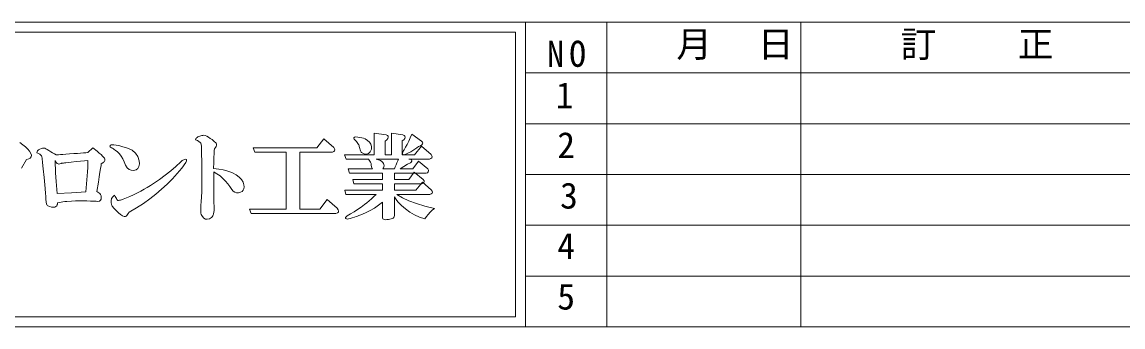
# Model space of a CAD drawing. Units: millimetres at full size, sheet at 1:20; details may follow other scales. Extents: x -16960 to 7878, y 6325 to 11789.
# Drawn here: x -16062 to -14438, y 6325 to 6775 of the extents above; entities that cross this region are included whole.
import ezdxf
from ezdxf.enums import TextEntityAlignment as Align

# ---------------------------------------------------------------- set-up
doc = ezdxf.new("R2010")
doc.units = ezdxf.units.MM
doc.header["$LTSCALE"] = 20
doc.layers.add('F-E', color=5, linetype='Continuous', lineweight=9)
doc.styles.add('ＭＳ ゴシック', font='')
doc.styles.get('ＭＳ ゴシック').set_extended_font_data('MS Gothic')

msp = doc.modelspace()

# ---------------------------------------------------------------- linework, layer by layer
at = {"layer": 'F-E'}
for p, q in [((-16960.49, 6775.46), (-15319.27, 6775.46)), ((-16960.49, 6775.46), (-14049.49, 6775.46)), ((-15319.27, 6775.46), (-15319.27, 6325.46)), ((-15199.27, 6775.46), (-15199.27, 6325.46)), ((-14913.39, 6775.46), (-14913.39, 6325.46)), ((-14049.49, 6700.46), (-15319.27, 6700.46)), ((-14049.49, 6625.46), (-15319.27, 6625.46)), ((-14049.49, 6550.46), (-15319.27, 6550.46)), ((-14049.49, 6475.46), (-15319.27, 6475.46)), ((-14049.49, 6400.46), (-15319.27, 6400.46)), ((-15319.27, 6325.46), (-16960.49, 6325.46)), ((-9120.49, 6325.46), (-16960.49, 6325.46))]:
    msp.add_line(p, q, dxfattribs=at)
at = {"layer": 'F-E', "color": 4, "lineweight": 5}
for p, q in [((-16945.49, 6760.46), (-15334.27, 6760.46)), ((-15334.27, 6760.46), (-15334.27, 6340.46)), ((-15334.27, 6340.46), (-16945.49, 6340.46))]:
    msp.add_line(p, q, dxfattribs=at)
at = {"layer": 'F-E'}
for points in [[(-15799.15, 6597.78), (-15800.88, 6599.11), (-15803.23, 6600.47), (-15806.2, 6601.85), (-15805.65, 6602.87), (-15804.99, 6603.78), (-15804.24, 6604.57), (-15803.39, 6605.24), (-15802.45, 6605.8), (-15800.87, 6606.45), (-15799.38, 6607), (-15797.96, 6607.47), (-15796.62, 6607.84), (-15795.37, 6608.13), (-15793.65, 6608.35), (-15791.67, 6608.03), (-15789.41, 6607.14), (-15786.89, 6605.7), (-15784.09, 6603.71), (-15781.54, 6601.95), (-15779.41, 6600.34), (-15777.72, 6598.9), (-15776.45, 6597.62), (-15775.6, 6596.49), (-15775.12, 6595.07), (-15775.13, 6593.56), (-15775.64, 6591.96), (-15776.65, 6590.26), (-15778.15, 6588.46)], [(-15578.84, 6552.3), (-15580.88, 6558.59), (-15544.79, 6558.59), (-15545.38, 6559.21), (-15545.89, 6560.34), (-15546.32, 6561.99), (-15546.67, 6564.15), (-15546.94, 6566.82), (-15547.25, 6567.77), (-15547.81, 6568.89), (-15548.63, 6570.18), (-15549.71, 6571.66), (-15551.05, 6573.31), (-15583.57, 6573.31), (-15586.27, 6579.6), (-15542.46, 6579.6), (-15542.46, 6611.54), (-15524.64, 6609.18), (-15522.91, 6608.18), (-15521.94, 6606.92), (-15521.72, 6605.39), (-15522.27, 6603.6), (-15523.58, 6601.54), (-15526.37, 6599.7), (-15526.37, 6579.6), (-15517.13, 6579.6), (-15517.13, 6611.54), (-15500.38, 6609.17), (-15498.29, 6608.19), (-15497.09, 6606.93), (-15496.78, 6605.41), (-15497.36, 6603.61), (-15498.83, 6601.53), (-15501.04, 6600.21), (-15501.04, 6579.6), (-15482.85, 6579.6), (-15472.49, 6592.15), (-15458.6, 6580.17), (-15457.44, 6578.23), (-15457.08, 6576.58)], [(-16065.24, 6597.54), (-16060.69, 6594.29), (-16056.76, 6591.07), (-16053.44, 6587.87), (-16050.74, 6584.71), (-16048.65, 6581.57), (-16048.05, 6578.78), (-16048.4, 6576.5), (-16049.69, 6574.73), (-16051.93, 6573.47), (-16055.12, 6572.73), (-16062.32, 6559.88)], [(-15778.97, 6512.97), (-15778.83, 6508.35), (-15778.64, 6504.05), (-15778.51, 6500.48), (-15778.56, 6497.34), (-15778.8, 6494.64), (-15779.21, 6492.37), (-15779.81, 6490.54), (-15780.44, 6489.31), (-15781.31, 6488.14), (-15782.42, 6487.02), (-15783.78, 6485.96), (-15785.38, 6484.95), (-15788.55, 6484.32), (-15791.35, 6484.68), (-15793.77, 6486.02), (-15795.82, 6488.35), (-15797.5, 6491.68), (-15797.9, 6493.21), (-15798.16, 6494.99), (-15798.28, 6497.03), (-15798.26, 6499.32), (-15798.11, 6501.86), (-15798.09, 6503.26), (-15798.03, 6504.83), (-15797.92, 6506.57), (-15797.77, 6508.47), (-15797.58, 6510.55), (-15797.02, 6517.18), (-15796.63, 6525.44), (-15796.42, 6535.34), (-15796.37, 6546.86), (-15796.51, 6560.01), (-15796.72, 6570.87), (-15796.93, 6579.82), (-15797.14, 6586.85), (-15797.34, 6591.98), (-15797.55, 6595.19), (-15798.04, 6596.47), (-15799.15, 6597.78)], [(-16032.55, 6576.89), (-16033.13, 6578.08), (-16034.18, 6579.22), (-16035.7, 6580.29), (-16037.68, 6581.3), (-16040.13, 6582.25), (-16039.67, 6583.97), (-16038.75, 6585.48), (-16037.37, 6586.77), (-16035.54, 6587.85), (-16033.24, 6588.71), (-16031.67, 6589.24), (-16030.04, 6589.38), (-16028.36, 6589.12), (-16026.63, 6588.46), (-16024.84, 6587.41), (-16022.07, 6585.73), (-16019.32, 6584.1), (-16016.62, 6582.54), (-16013.95, 6581.04), (-16011.31, 6579.6), (-16010.65, 6579.6), (-16009.99, 6579.6), (-16009.33, 6579.6), (-16008.68, 6579.6), (-16008.04, 6579.6), (-16005.27, 6579.83), (-16001.63, 6580.11), (-15997.13, 6580.43), (-15991.75, 6580.79), (-15985.5, 6581.2), (-15980.19, 6581.61), (-15975.46, 6581.97), (-15971.3, 6582.28), (-15967.72, 6582.55), (-15964.71, 6582.76), (-15957.55, 6589.99), (-15955.22, 6588.15), (-15953.09, 6586.44), (-15951.16, 6584.87)], [(-15974.6, 6511.73), (-15978.28, 6511.6), (-15983, 6511.38), (-15988.76, 6511.08), (-15995.56, 6510.7), (-15998.64, 6510.45), (-16001.56, 6510.14), (-16004.31, 6509.76), (-16006.9, 6509.32), (-16009.32, 6508.82), (-16009.37, 6507.82), (-16009.53, 6506.88), (-16009.79, 6505.97), (-16010.16, 6505.11), (-16010.64, 6504.3), (-16011.95, 6503.03), (-16013.64, 6502.29), (-16015.72, 6502.08), (-16018.17, 6502.41), (-16021.01, 6503.26), (-16022.39, 6503.81), (-16023.53, 6504.43), (-16024.43, 6505.14), (-16025.1, 6505.92), (-16025.52, 6506.78), (-16025.76, 6507.71), (-16025.99, 6509.06), (-16026.22, 6510.86), (-16026.45, 6513.09), (-16026.67, 6515.76), (-16026.88, 6519.06), (-16027.1, 6522.11), (-16027.31, 6524.9), (-16027.52, 6527.44), (-16027.74, 6529.72), (-16029.31, 6545.91), (-16030.58, 6558.72), (-16031.54, 6568.15), (-16032.2, 6574.21), (-16032.55, 6576.89)], [(-15951.16, 6584.87), (-15949.41, 6583.43), (-15947.86, 6582.12), (-15945.16, 6579.73), (-15943, 6577.64), (-15941.4, 6575.84), (-15940.36, 6574.33), (-15939.87, 6573.11), (-15939.74, 6571.99), (-15939.84, 6570.98), (-15940.15, 6570.08), (-15940.68, 6569.3), (-15941.42, 6568.62), (-15941.96, 6568.15), (-15942.58, 6567.75), (-15943.26, 6567.41), (-15944.01, 6567.14), (-15944.83, 6566.93), (-15945.31, 6563.73), (-15945.97, 6559.36), (-15946.82, 6553.84), (-15947.87, 6547.16), (-15949.1, 6539.33), (-15951.67, 6525.33), (-15949.91, 6524.59), (-15948.39, 6523.59), (-15947.1, 6522.32), (-15946.04, 6520.79), (-15945.21, 6519), (-15944.88, 6516.24), (-15945.17, 6514.03), (-15946.09, 6512.37), (-15947.64, 6511.26), (-15949.81, 6510.7), (-15952.69, 6510.92), (-15956.34, 6511.13), (-15960.77, 6511.35), (-15965.98, 6511.56), (-15971.96, 6511.77), (-15974.6, 6511.73)], [(-15778.15, 6588.46), (-15778.35, 6585.73), (-15778.55, 6581.47), (-15778.75, 6575.68), (-15778.96, 6568.35), (-15779.17, 6559.49), (-15771.77, 6558.4), (-15765.3, 6557.23), (-15759.75, 6555.95), (-15755.12, 6554.58), (-15751.42, 6553.12), (-15745.84, 6550.05), (-15741.35, 6546.73), (-15737.95, 6543.16), (-15735.65, 6539.35), (-15734.44, 6535.29), (-15734.13, 6532.13), (-15734.5, 6529.44), (-15735.55, 6527.23), (-15737.28, 6525.5), (-15739.68, 6524.24), (-15742.76, 6523.51), (-15745.57, 6523.55), (-15748.12, 6524.34), (-15750.39, 6525.89), (-15752.4, 6528.2), (-15755.46, 6532.79), (-15758.49, 6536.91), (-15761.5, 6540.58), (-15764.48, 6543.8), (-15767.44, 6546.56), (-15769.76, 6548.38), (-15772.08, 6550.06), (-15774.43, 6551.62), (-15776.78, 6553.04), (-15779.16, 6554.33), (-15779.16, 6528.79), (-15779.14, 6523.19), (-15779.08, 6517.92), (-15778.97, 6512.97)], [(-15457.08, 6576.58), (-15457.5, 6575.21), (-15458.72, 6574.12), (-15460.73, 6573.31), (-15491.35, 6573.31), (-15487.93, 6572.83), (-15487.17, 6571.87), (-15486.9, 6570.89), (-15487.11, 6569.9), (-15487.82, 6568.9), (-15489.01, 6567.87), (-15493.09, 6565.83), (-15504.28, 6558.59), (-15485.59, 6558.59), (-15476.87, 6570.06), (-15463.47, 6558.63), (-15462.48, 6556.91), (-15462.19, 6555.41), (-15462.62, 6554.15), (-15463.76, 6553.11), (-15465.61, 6552.3), (-15512.35, 6552.3), (-15512.35, 6542.97), (-15491.53, 6542.97), (-15483.38, 6553.9), (-15469.98, 6543.06), (-15468.97, 6541.32), (-15468.67, 6539.81), (-15469.09, 6538.53), (-15470.23, 6537.49), (-15472.08, 6536.68), (-15512.35, 6536.68), (-15512.35, 6527.34), (-15481.24, 6527.34), (-15471.4, 6539.36), (-15458.4, 6527.69), (-15457.12, 6525.84), (-15456.66, 6524.26), (-15457.02, 6522.93), (-15458.2, 6521.86)], [(-15929.48, 6504.96), (-15930.4, 6508.54), (-15930.48, 6511.84), (-15929.7, 6514.84), (-15928.08, 6517.55), (-15925.6, 6519.96), (-15924.5, 6518.12), (-15923.51, 6516.44), (-15922.61, 6514.94), (-15921.82, 6513.61), (-15921.13, 6512.46), (-15920.76, 6512.29), (-15920.14, 6512.23), (-15919.27, 6512.29), (-15918.15, 6512.47), (-15916.79, 6512.77), (-15912.44, 6514.19), (-15907.76, 6515.98), (-15902.75, 6518.13), (-15897.39, 6520.63), (-15891.69, 6523.5), (-15886.72, 6526.06), (-15881.87, 6528.7), (-15877.15, 6531.43), (-15872.54, 6534.25), (-15868.06, 6537.15), (-15859.16, 6543.1), (-15850.65, 6549.28), (-15842.51, 6555.68), (-15834.76, 6562.31), (-15827.4, 6569.15), (-15827.15, 6569.41), (-15826.82, 6569.73), (-15826.43, 6570.12), (-15825.97, 6570.59), (-15825.43, 6571.13), (-15822.33, 6572.73), (-15820.28, 6573.22), (-15819.26, 6572.58), (-15819.28, 6570.83)], [(-15819.28, 6570.83), (-15820.34, 6567.96), (-15826.31, 6559.78), (-15832.89, 6551.78), (-15840.07, 6543.98), (-15847.86, 6536.36), (-15856.25, 6528.93), (-15864.37, 6521.48), (-15873.2, 6514.35), (-15882.76, 6507.55), (-15893.02, 6501.07), (-15904.01, 6494.91), (-15905.09, 6492.9), (-15906.13, 6491.27), (-15907.12, 6490.01), (-15908.08, 6489.14), (-15909, 6488.65), (-15911.04, 6488.65), (-15913.51, 6489.57), (-15916.39, 6491.4), (-15919.7, 6494.13), (-15923.43, 6497.77), (-15925.23, 6499.61), (-15926.74, 6501.25), (-15927.95, 6502.69), (-15928.86, 6503.92), (-15929.48, 6504.96)], [(-15530.24, 6509.62), (-15536.03, 6505.12), (-15542.14, 6501), (-15548.56, 6497.24), (-15555.3, 6493.85), (-15562.34, 6490.82), (-15563.63, 6490.39), (-15565.19, 6489.85), (-15567.02, 6489.2), (-15569.11, 6488.45), (-15571.48, 6487.6), (-15575.02, 6486.43), (-15577.95, 6485.57), (-15580.27, 6485.03), (-15581.97, 6484.8), (-15583.07, 6484.87), (-15584.25, 6485.41), (-15584.78, 6486.13), (-15584.67, 6487.04), (-15583.91, 6488.14), (-15582.51, 6489.43), (-15577.22, 6492.32), (-15571.99, 6495.43), (-15566.82, 6498.78), (-15561.71, 6502.36), (-15556.65, 6506.18), (-15553.33, 6508.86), (-15549.95, 6511.68), (-15546.5, 6514.66), (-15542.98, 6517.78), (-15539.4, 6521.05), (-15584.36, 6521.05), (-15585.73, 6527.34), (-15530.24, 6527.34), (-15530.24, 6536.68), (-15572.49, 6536.68), (-15573.88, 6542.97), (-15530.24, 6542.97), (-15530.24, 6552.3), (-15578.84, 6552.3)], [(-15458.2, 6521.86), (-15460.2, 6521.05), (-15509.13, 6521.05), (-15500.89, 6516.12), (-15491.22, 6511.59), (-15480.12, 6507.46), (-15467.59, 6503.73), (-15453.63, 6500.41), (-15456.92, 6497.68), (-15459.99, 6494.76), (-15462.85, 6491.65), (-15465.49, 6488.34), (-15467.92, 6484.84), (-15475.57, 6487.75), (-15482.82, 6491.17), (-15489.68, 6495.12), (-15496.15, 6499.59), (-15502.22, 6504.57), (-15504.75, 6507.01), (-15507.03, 6509.55), (-15509.05, 6512.17), (-15510.83, 6514.89), (-15512.35, 6517.7), (-15512.35, 6491.62), (-15512.47, 6489.89), (-15512.82, 6488.42), (-15513.4, 6487.2), (-15514.21, 6486.23), (-15515.25, 6485.53), (-15517.19, 6484.89), (-15519.25, 6484.39), (-15521.43, 6484.04), (-15523.73, 6483.83), (-15526.15, 6483.76), (-15527.62, 6483.92), (-15528.77, 6484.41), (-15529.58, 6485.23), (-15530.07, 6486.38), (-15530.24, 6487.85), (-15530.24, 6509.62)]]:
    msp.add_lwpolyline(points, dxfattribs=at)
for points in [[(-15476.96, 6591.67), (-15479.58, 6589.76), (-15482.37, 6587.87), (-15485.3, 6585.98), (-15488.39, 6584.1), (-15491.64, 6582.23), (-15495.71, 6580.43), (-15498.59, 6579.69), (-15500.27, 6580.01), (-15500.76, 6581.38), (-15500.06, 6583.81), (-15499.81, 6584.46), (-15499.52, 6585.07), (-15499.18, 6585.64), (-15498.79, 6586.16), (-15498.36, 6586.63), (-15496.04, 6590.63), (-15493.74, 6594.95), (-15491.48, 6599.61), (-15489.23, 6604.6), (-15487.02, 6609.92), (-15472.79, 6599.72), (-15471.38, 6598.33), (-15470.83, 6596.94), (-15471.14, 6595.54), (-15472.32, 6594.13), (-15474.35, 6592.72)], [(-15889.11, 6570.87), (-15888.75, 6566.09), (-15889.4, 6562.26), (-15891.05, 6559.38), (-15893.7, 6557.46), (-15897.36, 6556.49), (-15900.86, 6556.64), (-15903.99, 6557.98), (-15906.75, 6560.49), (-15909.14, 6564.18), (-15911.17, 6569.05), (-15913.21, 6573.46), (-15915.54, 6577.4), (-15918.14, 6580.86), (-15921.03, 6583.85), (-15924.2, 6586.36), (-15925.67, 6587.38), (-15927.1, 6588.32), (-15928.48, 6589.17), (-15929.82, 6589.93), (-15931.11, 6590.61), (-15931.8, 6591.51), (-15932.06, 6592.31), (-15931.87, 6593.01), (-15931.24, 6593.62), (-15930.17, 6594.12), (-15928.57, 6594.44), (-15926.2, 6594.38), (-15923.07, 6593.95), (-15919.15, 6593.14), (-15914.47, 6591.96), (-15906.24, 6589.49), (-15899.59, 6586.15), (-15894.52, 6581.93), (-15891.03, 6576.84)], [(-15622.51, 6499.32), (-15611.62, 6513.5), (-15596.79, 6500.59), (-15595.4, 6498.39), (-15594.9, 6496.53), (-15595.3, 6495.02), (-15596.59, 6493.85), (-15598.78, 6493.03), (-15723.75, 6493.03), (-15726.44, 6499.32), (-15672.04, 6499.32), (-15672.04, 6583.54), (-15718.37, 6583.54), (-15721.06, 6589.83), (-15626.82, 6589.83), (-15616.47, 6602.92), (-15602.06, 6590.45), (-15600.88, 6588.5), (-15600.5, 6586.83), (-15600.92, 6585.44), (-15602.13, 6584.35), (-15604.14, 6583.54), (-15652, 6583.54), (-15652, 6499.32)], [(-15570.7, 6600.96), (-15571.86, 6602.47), (-15572.36, 6603.73), (-15572.21, 6604.74), (-15571.4, 6605.49), (-15569.93, 6606), (-15566.58, 6605.69), (-15563.51, 6605.25), (-15560.7, 6604.66), (-15558.17, 6603.93), (-15555.91, 6603.06), (-15552.11, 6600.82), (-15549.25, 6598.17), (-15547.34, 6595.1), (-15546.37, 6591.61), (-15546.34, 6587.72), (-15548.35, 6583.73), (-15550.83, 6581.23), (-15553.77, 6580.23), (-15557.18, 6580.72), (-15561.05, 6582.7), (-15561.6, 6583.39), (-15562.13, 6584.34), (-15562.64, 6585.56), (-15563.14, 6587.05), (-15563.62, 6588.8), (-15564.03, 6590.51), (-15564.43, 6591.98), (-15564.83, 6593.2), (-15565.23, 6594.17), (-15565.64, 6594.89), (-15566.49, 6596.43), (-15567.42, 6597.8), (-15568.43, 6599.02), (-15569.52, 6600.07)], [(-15965.25, 6554.18), (-15965.05, 6556.24), (-15964.9, 6558.96), (-15964.8, 6562.33), (-15964.73, 6566.35), (-15964.71, 6571.04), (-15969.81, 6570.73), (-15975.6, 6570.26), (-15982.08, 6569.61), (-15989.24, 6568.79), (-15997.1, 6567.8), (-15999.05, 6567.59), (-16000.74, 6567.39), (-16002.17, 6567.19), (-16003.33, 6567), (-16004.23, 6566.8), (-16005.82, 6566.12), (-16007.3, 6565.86), (-16008.69, 6566.03), (-16009.97, 6566.61), (-16011.16, 6567.62), (-16013.09, 6571.04), (-16012.86, 6565.09), (-16012.59, 6559.03), (-16012.27, 6552.86), (-16011.9, 6546.57), (-16011.49, 6540.17), (-16009.94, 6522.65), (-15988.74, 6523.56), (-15967.9, 6525.07)], [(-15539.3, 6573.31), (-15535.98, 6572.29), (-15533.26, 6571.12), (-15531.13, 6569.81), (-15529.59, 6568.36), (-15528.64, 6566.77), (-15528.12, 6565.08), (-15527.96, 6563.42), (-15528.15, 6561.79), (-15528.69, 6560.18), (-15529.59, 6558.59), (-15512.7, 6558.59), (-15511.34, 6561.68), (-15510.04, 6564.7), (-15508.8, 6567.65), (-15507.63, 6570.52), (-15506.53, 6573.31)]]:
    msp.add_lwpolyline(points, close=True, dxfattribs=at)

# ---------------------------------------------------------------- texts
at = {"layer": 'F-E', "color": 7, "style": 'ＭＳ ゴシック'}
for s, p in [('月', (-15096.88, 6712.02)), ('日', (-14976.56, 6712.02)), ('訂', (-14765.91, 6712.02)), ('正', (-14593.13, 6712.02)), ('1', (-15274.63, 6636.7)), ('2', (-15272.42, 6563.04)), ('3', (-15268.28, 6488.56)), ('4', (-15272.42, 6414.07)), ('5', (-15272.42, 6339.58))]:
    msp.add_text(s, height=38.49, dxfattribs=at).set_placement(p, align=Align.BOTTOM_LEFT)
at = {"layer": 'F-E', "color": 7, "insert": (-15287.4, 6708.68), "char_height": 38.49, "attachment_point": 7, "style": 'ＭＳ ゴシック'}
msp.add_mtext('\\T1.31;\\W0.95;NO', dxfattribs=at)

doc.saveas('drawing.dxf')
